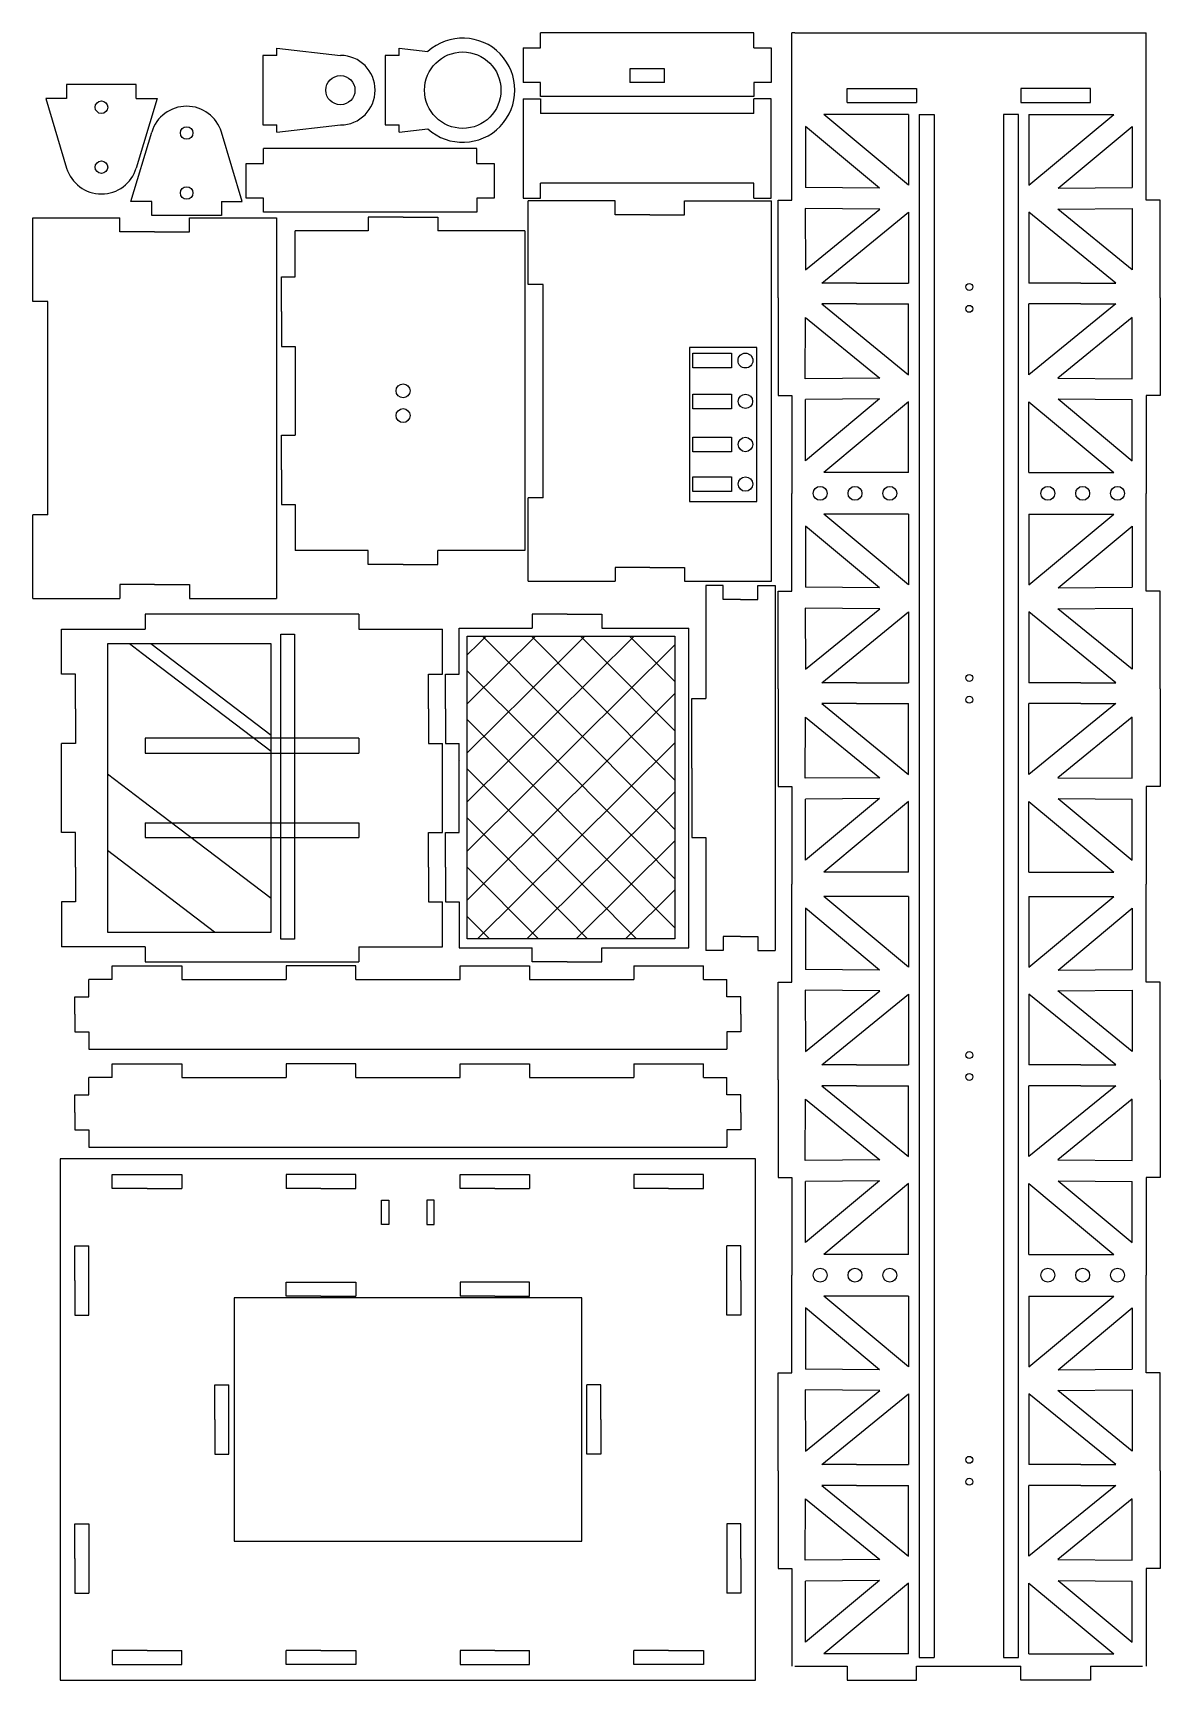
# Model space of a CAD drawing. Extents: x 7 to 726, y 6 to 489.
# Drawn here: x 6.8 to 331, y 15.5 to 489.5 of the extents above; entities that cross this region are included whole.
import ezdxf

# ---------------------------------------------------------------- set-up
doc = ezdxf.new("R2010")
doc.units = 0
doc.layers.get('0').update_dxf_attribs({"linetype": 'CONTINUOUS'})

msp = doc.modelspace()

# ---------------------------------------------------------------- linework, layer by layer
for p, q in [((214.16, 489.46), (152.77, 489.46)), ((152.77, 485.16), (152.77, 489.46)), ((214.16, 485.16), (214.16, 489.46)), ((225.11, 469.46), (225.11, 489.46)), ((225.99, 489.46), (225.11, 489.46)), ((225.99, 489.46), (325.99, 489.46)), ((325.99, 489.46), (326.99, 489.46)), ((326.99, 469.46), (326.99, 489.46)), ((147.77, 485.16), (152.77, 485.16)), ((147.77, 485.16), (147.77, 475.16)), ((214.16, 485.16), (219.16, 485.16)), ((219.16, 485.16), (219.16, 475.16)), ((36.52, 474.58), (16.52, 474.58)), ((16.52, 474.58), (16.52, 470.58)), ((36.52, 470.58), (36.52, 474.58)), ((152.77, 475.16), (147.77, 475.16)), ((152.77, 471.16), (152.77, 475.16)), ((219.16, 475.16), (214.16, 475.16)), ((214.16, 475.16), (214.16, 471.16)), ((16.52, 470.58), (10.5, 470.58)), ((10.5, 470.58), (16.5, 450.58)), ((36.52, 470.58), (42.54, 470.58)), ((42.54, 470.58), (36.54, 450.58)), ((147.8, 470.53), (152.8, 470.53)), ((147.8, 470.53), (147.8, 441.93)), ((214.16, 471.16), (152.77, 471.16)), ((152.8, 470.53), (152.8, 466.23)), ((214.18, 466.23), (214.18, 470.53)), ((219.18, 470.53), (214.18, 470.53)), ((219.18, 441.93), (219.18, 470.53)), ((225.11, 441.34), (225.11, 469.46)), ((326.99, 441.34), (326.99, 469.46)), ((214.18, 466.23), (152.8, 466.23)), ((35, 440.92), (41, 460.92)), ((67.04, 440.92), (61.04, 460.92)), ((134.52, 456.23), (73.13, 456.23)), ((73.13, 451.93), (73.13, 456.23)), ((134.52, 451.93), (134.52, 456.23)), ((68.13, 441.93), (68.13, 451.93)), ((68.13, 451.93), (73.13, 451.93)), ((134.52, 451.93), (139.52, 451.93)), ((139.52, 451.93), (139.52, 441.93)), ((214.18, 446.23), (152.8, 446.23)), ((152.8, 441.93), (152.8, 446.23)), ((214.18, 441.93), (214.18, 446.23)), ((41.02, 440.92), (35, 440.92)), ((41.02, 436.92), (41.02, 440.92)), ((61.02, 440.92), (61.02, 436.92)), ((61.02, 440.92), (67.04, 440.92)), ((73.13, 441.93), (68.13, 441.93)), ((73.13, 437.93), (73.13, 441.93)), ((139.52, 441.93), (134.52, 441.93)), ((134.52, 441.93), (134.52, 437.93)), ((147.8, 441.93), (152.8, 441.93)), ((174.26, 441.16), (149.26, 441.16)), ((149.26, 417.1), (149.26, 441.16)), ((174.26, 437.16), (174.26, 441.16)), ((194.26, 437.16), (194.26, 441.16)), ((194.26, 441.16), (219.26, 441.16)), ((214.18, 441.93), (219.18, 441.93)), ((219.26, 331.66), (219.26, 441.16)), ((221.11, 413.21), (221.11, 441.34)), ((221.11, 441.34), (225.11, 441.34)), ((330.99, 441.34), (326.99, 441.34)), ((330.99, 413.21), (330.99, 441.34)), ((6.83, 412.18), (6.83, 436.24)), ((6.83, 436.24), (31.83, 436.24)), ((31.83, 432.24), (31.83, 436.24)), ((61.02, 436.92), (41.02, 436.92)), ((51.83, 432.24), (51.83, 436.24)), ((51.83, 436.24), (76.83, 436.24)), ((134.52, 437.93), (73.13, 437.93)), ((76.83, 436.24), (76.83, 326.74)), ((113.27, 436.49), (103.27, 436.49)), ((103.27, 436.49), (103.27, 432.49)), ((113.27, 436.49), (123.27, 436.49)), ((123.27, 436.49), (123.27, 432.49)), ((184.26, 437.16), (174.26, 437.16)), ((184.26, 437.16), (194.26, 437.16)), ((41.83, 432.24), (31.83, 432.24)), ((41.83, 432.24), (51.83, 432.24)), ((103.27, 432.49), (82.27, 432.49)), ((82.27, 419.26), (82.27, 432.49)), ((148.27, 432.49), (123.27, 432.49)), ((148.27, 432.49), (148.27, 340.49)), ((78.27, 409.26), (78.27, 419.26)), ((78.27, 419.26), (82.27, 419.26)), ((153.56, 417.1), (149.26, 417.1)), ((153.56, 355.72), (153.56, 417.1)), ((221.11, 413.21), (221.11, 385.09)), ((330.99, 413.21), (330.99, 385.09)), ((11.13, 412.18), (6.83, 412.18)), ((11.13, 350.8), (11.13, 412.18)), ((78.27, 409.26), (78.27, 399.26)), ((78.27, 399.26), (82.27, 399.26)), ((82.27, 399.26), (82.27, 373.71)), ((221.11, 385.09), (225.11, 385.09)), ((225.11, 385.09), (225.11, 356.96)), ((330.99, 385.09), (326.99, 385.09)), ((326.99, 385.09), (326.99, 356.96)), ((78.27, 363.71), (78.27, 373.71)), ((78.27, 373.71), (82.27, 373.71)), ((78.27, 363.71), (78.27, 353.71)), ((153.56, 355.72), (149.26, 355.72)), ((149.26, 331.66), (149.26, 355.72)), ((225.11, 328.84), (225.11, 356.96)), ((326.99, 328.84), (326.99, 356.96)), ((11.13, 350.8), (6.83, 350.8)), ((6.83, 326.74), (6.83, 350.8)), ((78.27, 353.71), (82.27, 353.71)), ((82.27, 353.71), (82.27, 340.49)), ((103.27, 340.49), (82.27, 340.49)), ((103.27, 336.49), (103.27, 340.49)), ((123.27, 336.49), (123.27, 340.49)), ((148.27, 340.49), (123.27, 340.49)), ((113.27, 336.49), (103.27, 336.49)), ((113.27, 336.49), (123.27, 336.49)), ((184.26, 335.66), (174.26, 335.66)), ((174.26, 335.66), (174.26, 331.66)), ((184.26, 335.66), (194.26, 335.66)), ((194.26, 335.66), (194.26, 331.66)), ((41.83, 330.74), (31.83, 330.74)), ((31.83, 330.74), (31.83, 326.74)), ((41.83, 330.74), (51.83, 330.74)), ((51.83, 330.74), (51.83, 326.74)), ((149.26, 331.66), (174.26, 331.66)), ((194.26, 331.66), (219.26, 331.66)), ((205.33, 330.41), (200.33, 330.41)), ((200.33, 330.41), (200.33, 297.91)), ((205.33, 326.41), (205.33, 330.41)), ((215.33, 326.41), (215.33, 330.41)), ((215.33, 330.41), (220.33, 330.41)), ((220.33, 330.41), (220.33, 225.41)), ((221.11, 300.71), (221.11, 328.84)), ((221.11, 328.84), (225.11, 328.84)), ((330.99, 328.84), (326.99, 328.84)), ((330.99, 300.71), (330.99, 328.84)), ((6.83, 326.74), (31.83, 326.74)), ((51.83, 326.74), (76.83, 326.74)), ((210.33, 326.41), (205.33, 326.41)), ((210.33, 326.41), (215.33, 326.41)), ((15.07, 317.89), (39.13, 317.89)), ((15.07, 304.97), (15.07, 317.89)), ((100.51, 322.19), (39.13, 322.19)), ((39.13, 322.19), (39.13, 317.89)), ((100.51, 322.19), (100.51, 317.89)), ((100.51, 317.89), (124.57, 317.89)), ((124.57, 304.97), (124.57, 317.89)), ((129.45, 318.17), (150.45, 318.17)), ((129.45, 304.95), (129.45, 318.17)), ((160.45, 322.17), (150.45, 322.17)), ((150.45, 322.17), (150.45, 318.17)), ((160.45, 322.17), (170.45, 322.17)), ((170.45, 322.17), (170.45, 318.17)), ((170.45, 318.17), (195.45, 318.17)), ((195.45, 226.17), (195.45, 318.17)), ((19.07, 304.97), (15.07, 304.97)), ((19.07, 294.97), (19.07, 304.97)), ((120.57, 294.97), (120.57, 304.97)), ((120.57, 304.97), (124.57, 304.97)), ((125.45, 294.95), (125.45, 304.95)), ((125.45, 304.95), (129.45, 304.95)), ((221.11, 300.71), (221.11, 272.59)), ((330.99, 300.71), (330.99, 272.59)), ((19.07, 294.97), (19.07, 284.97)), ((120.57, 294.97), (120.57, 284.97)), ((125.45, 294.95), (125.45, 284.95)), ((196.33, 277.91), (196.33, 297.91)), ((196.33, 297.91), (200.33, 297.91)), ((19.07, 284.97), (15.07, 284.97)), ((15.07, 259.41), (15.07, 284.97)), ((120.57, 284.97), (124.57, 284.97)), ((124.57, 259.41), (124.57, 284.97)), ((125.45, 284.95), (129.45, 284.95)), ((129.45, 259.39), (129.45, 284.95)), ((196.33, 277.91), (196.33, 257.91)), ((221.11, 272.59), (225.11, 272.59)), ((225.11, 272.59), (225.11, 244.46)), ((330.99, 272.59), (326.99, 272.59)), ((326.99, 272.59), (326.99, 244.46)), ((19.07, 259.41), (15.07, 259.41)), ((19.07, 249.41), (19.07, 259.41)), ((120.57, 249.41), (120.57, 259.41)), ((120.57, 259.41), (124.57, 259.41)), ((125.45, 249.39), (125.45, 259.39)), ((125.45, 259.39), (129.45, 259.39)), ((196.33, 257.91), (200.33, 257.91)), ((200.33, 257.91), (200.33, 225.41)), ((19.07, 249.41), (19.07, 239.41)), ((120.57, 249.41), (120.57, 239.41)), ((125.45, 249.39), (125.45, 239.39)), ((225.11, 216.34), (225.11, 244.46)), ((326.99, 216.34), (326.99, 244.46)), ((19.07, 239.41), (15.07, 239.41)), ((15.07, 239.41), (15.07, 226.49)), ((120.57, 239.41), (124.57, 239.41)), ((124.57, 226.49), (124.57, 239.41)), ((125.45, 239.39), (129.45, 239.39)), ((129.45, 239.39), (129.45, 226.17)), ((210.33, 229.41), (205.33, 229.41)), ((205.33, 229.41), (205.33, 225.41)), ((210.33, 229.41), (215.33, 229.41)), ((215.33, 229.41), (215.33, 225.41)), ((39.13, 226.49), (15.07, 226.49)), ((39.13, 226.49), (39.13, 222.19)), ((100.51, 226.49), (100.51, 222.19)), ((100.51, 226.49), (124.57, 226.49)), ((129.45, 226.17), (150.45, 226.17)), ((150.45, 222.17), (150.45, 226.17)), ((170.45, 222.17), (170.45, 226.17)), ((170.45, 226.17), (195.45, 226.17)), ((205.33, 225.41), (200.33, 225.41)), ((215.33, 225.41), (220.33, 225.41)), ((29.65, 221.04), (49.65, 221.04)), ((29.65, 217.04), (29.65, 221.04)), ((39.13, 222.19), (100.51, 222.19)), ((49.65, 221.04), (49.65, 217.04)), ((99.65, 221.04), (79.65, 221.04)), ((79.65, 221.04), (79.65, 217.04)), ((99.65, 217.04), (99.65, 221.04)), ((129.65, 221.04), (149.65, 221.04)), ((129.65, 217.04), (129.65, 221.04)), ((149.65, 221.04), (149.65, 217.04)), ((160.45, 222.17), (150.45, 222.17)), ((160.45, 222.17), (170.45, 222.17)), ((179.65, 221.04), (179.65, 217.04)), ((179.65, 221.04), (199.65, 221.04)), ((199.65, 217.04), (199.65, 221.04)), ((29.65, 217.04), (22.86, 217.04)), ((22.86, 212.04), (22.86, 217.04)), ((49.65, 217.04), (79.65, 217.04)), ((99.65, 217.04), (129.65, 217.04)), ((149.65, 217.04), (179.65, 217.04)), ((199.65, 217.04), (206.44, 217.04)), ((206.44, 212.04), (206.44, 217.04)), ((221.11, 188.21), (221.11, 216.34)), ((221.11, 216.34), (225.11, 216.34)), ((330.99, 216.34), (326.99, 216.34)), ((330.99, 188.21), (330.99, 216.34)), ((18.86, 207.04), (18.86, 212.04)), ((18.86, 212.04), (22.86, 212.04)), ((210.44, 212.04), (206.44, 212.04)), ((210.44, 207.04), (210.44, 212.04)), ((18.86, 207.04), (18.86, 202.04)), ((210.44, 207.04), (210.44, 202.04)), ((18.86, 202.04), (22.86, 202.04)), ((22.86, 202.04), (22.86, 197.04)), ((210.44, 202.04), (206.44, 202.04)), ((206.44, 202.04), (206.44, 197.04)), ((22.86, 197.04), (206.44, 197.04)), ((29.65, 192.83), (49.65, 192.83)), ((29.65, 188.83), (29.65, 192.83)), ((49.65, 192.83), (49.65, 188.83)), ((99.65, 192.83), (79.65, 192.83)), ((79.65, 192.83), (79.65, 188.83)), ((99.65, 188.83), (99.65, 192.83)), ((129.65, 192.83), (149.65, 192.83)), ((129.65, 188.83), (129.65, 192.83)), ((149.65, 192.83), (149.65, 188.83)), ((179.65, 192.83), (179.65, 188.83)), ((179.65, 192.83), (199.65, 192.83)), ((199.65, 188.83), (199.65, 192.83)), ((29.65, 188.83), (22.86, 188.83)), ((22.86, 183.83), (22.86, 188.83)), ((49.65, 188.83), (79.65, 188.83)), ((99.65, 188.83), (129.65, 188.83)), ((149.65, 188.83), (179.65, 188.83)), ((199.65, 188.83), (206.44, 188.83)), ((206.44, 183.83), (206.44, 188.83)), ((221.11, 188.21), (221.11, 160.09)), ((330.99, 188.21), (330.99, 160.09)), ((18.86, 178.83), (18.86, 183.83)), ((18.86, 183.83), (22.86, 183.83)), ((210.44, 183.83), (206.44, 183.83)), ((210.44, 178.83), (210.44, 183.83)), ((18.86, 178.83), (18.86, 173.83)), ((210.44, 178.83), (210.44, 173.83)), ((18.86, 173.83), (22.86, 173.83)), ((22.86, 173.83), (22.86, 168.83)), ((210.44, 173.83), (206.44, 173.83)), ((206.44, 173.83), (206.44, 168.83)), ((22.86, 168.83), (206.44, 168.83)), ((214.65, 165.46), (14.65, 165.46)), ((14.65, 165.46), (14.65, 15.46)), ((214.65, 15.46), (214.65, 165.46)), ((221.11, 160.09), (225.11, 160.09)), ((225.11, 160.09), (225.11, 131.96)), ((330.99, 160.09), (326.99, 160.09)), ((326.99, 160.09), (326.99, 131.96)), ((225.11, 103.84), (225.11, 131.96)), ((326.99, 103.84), (326.99, 131.96)), ((221.11, 75.71), (221.11, 103.84)), ((221.11, 103.84), (225.11, 103.84)), ((330.99, 103.84), (326.99, 103.84)), ((330.99, 75.71), (330.99, 103.84)), ((221.11, 75.71), (221.11, 47.59)), ((330.99, 75.71), (330.99, 47.59)), ((221.11, 47.59), (225.11, 47.59)), ((225.11, 47.59), (225.11, 19.46)), ((330.99, 47.59), (326.99, 47.59)), ((326.99, 47.59), (326.99, 19.46)), ((225.99, 19.46), (240.99, 19.46)), ((240.99, 19.46), (240.99, 15.46)), ((260.99, 15.46), (260.99, 19.46)), ((260.99, 19.46), (290.99, 19.46)), ((290.99, 15.46), (290.99, 19.46)), ((310.99, 19.46), (310.99, 15.46)), ((310.99, 19.46), (325.99, 19.46)), ((14.65, 15.46), (214.65, 15.46)), ((240.99, 15.46), (260.99, 15.46)), ((310.99, 15.46), (290.99, 15.46))]:
    msp.add_line(p, q)
at = {"color": 7, "linetype": 'CONTINUOUS'}
for p, q in [((76.98, 482.99), (76.98, 485.05)), ((76.98, 485.05), (95.27, 482.99)), ((112.16, 482.99), (112.16, 485.04)), ((112.16, 485.04), (120.39, 484.12)), ((72.98, 482.99), (72.98, 462.99)), ((76.98, 482.99), (72.98, 482.99)), ((108.16, 482.99), (108.16, 462.99)), ((112.16, 482.99), (108.16, 482.99)), ((72.98, 462.99), (76.98, 462.99)), ((76.98, 460.93), (76.98, 462.99)), ((76.98, 460.93), (95.27, 462.99)), ((108.16, 462.99), (112.16, 462.99)), ((112.16, 460.93), (112.16, 462.99)), ((112.16, 460.93), (120.39, 461.85))]:
    msp.add_line(p, q, dxfattribs=at)
at = {"color": 3}
for p, q in [((188.47, 479.16), (178.47, 479.16)), ((178.47, 479.16), (178.47, 475.16)), ((188.47, 475.16), (188.47, 479.16)), ((188.47, 475.16), (178.47, 475.16)), ((240.99, 469.46), (240.99, 473.46)), ((240.99, 473.46), (260.99, 473.46)), ((240.99, 469.46), (260.99, 469.46)), ((260.99, 473.46), (260.99, 469.46)), ((310.99, 473.46), (290.99, 473.46)), ((290.99, 473.46), (290.99, 469.46)), ((290.99, 469.46), (310.99, 469.46)), ((310.99, 469.46), (310.99, 473.46)), ((261.69, 465.96), (265.99, 465.96)), ((261.69, 465.96), (261.69, 21.96)), ((265.99, 465.96), (265.99, 131.96)), ((290.29, 465.96), (285.99, 465.96)), ((285.99, 465.96), (285.99, 131.96)), ((290.29, 21.96), (290.29, 465.96)), ((100.51, 286.49), (39.13, 286.49)), ((39.13, 286.49), (39.13, 282.19)), ((100.51, 286.49), (100.51, 282.19)), ((39.13, 282.19), (100.51, 282.19)), ((39.13, 262.19), (100.51, 262.19)), ((39.13, 262.19), (39.13, 257.89)), ((100.51, 262.19), (100.51, 257.89)), ((39.13, 257.89), (100.51, 257.89)), ((29.65, 160.96), (49.65, 160.96)), ((29.65, 156.96), (29.65, 160.96)), ((39.65, 156.96), (29.65, 156.96)), ((39.65, 156.96), (49.65, 156.96)), ((49.65, 160.96), (49.65, 156.96)), ((99.65, 160.96), (79.65, 160.96)), ((79.65, 160.96), (79.65, 156.96)), ((89.65, 156.96), (79.65, 156.96)), ((89.65, 156.96), (99.65, 156.96)), ((99.65, 156.96), (99.65, 160.96)), ((129.65, 160.96), (149.65, 160.96)), ((129.65, 156.96), (129.65, 160.96)), ((139.65, 156.96), (129.65, 156.96)), ((139.65, 156.96), (149.65, 156.96)), ((149.65, 160.96), (149.65, 156.96)), ((199.65, 160.96), (179.65, 160.96)), ((179.65, 160.96), (179.65, 156.96)), ((189.65, 156.96), (179.65, 156.96)), ((189.65, 156.96), (199.65, 156.96)), ((199.65, 156.96), (199.65, 160.96)), ((18.86, 130.46), (18.86, 140.46)), ((18.86, 140.46), (22.86, 140.46)), ((22.86, 120.46), (22.86, 140.46)), ((210.44, 140.46), (206.44, 140.46)), ((206.44, 120.46), (206.44, 140.46)), ((210.44, 130.46), (210.44, 140.46)), ((18.86, 130.46), (18.86, 120.46)), ((79.65, 125.96), (79.65, 129.96)), ((79.65, 129.96), (99.65, 129.96)), ((99.65, 129.96), (99.65, 125.96)), ((149.65, 129.96), (129.65, 129.96)), ((129.65, 129.96), (129.65, 125.96)), ((149.65, 125.96), (149.65, 129.96)), ((210.44, 130.46), (210.44, 120.46)), ((265.99, 131.96), (265.99, 21.96)), ((285.99, 131.96), (285.99, 21.96)), ((89.65, 125.96), (79.65, 125.96)), ((89.65, 125.96), (99.65, 125.96)), ((139.65, 125.96), (129.65, 125.96)), ((139.65, 125.96), (149.65, 125.96)), ((18.86, 120.46), (22.86, 120.46)), ((210.44, 120.46), (206.44, 120.46)), ((59.15, 90.46), (59.15, 100.46)), ((59.15, 100.46), (63.15, 100.46)), ((63.15, 80.46), (63.15, 100.46)), ((170.15, 100.46), (166.15, 100.46)), ((166.15, 80.46), (166.15, 100.46)), ((170.15, 90.46), (170.15, 100.46)), ((59.15, 90.46), (59.15, 80.46)), ((170.15, 90.46), (170.15, 80.46)), ((59.15, 80.46), (63.15, 80.46)), ((170.15, 80.46), (166.15, 80.46)), ((18.86, 50.46), (18.86, 60.46)), ((18.86, 60.46), (22.86, 60.46)), ((22.86, 60.46), (22.86, 40.46)), ((210.44, 60.46), (206.44, 60.46)), ((206.44, 60.46), (206.44, 40.46)), ((210.44, 50.46), (210.44, 60.46)), ((18.86, 50.46), (18.86, 40.46)), ((210.44, 50.46), (210.44, 40.46)), ((18.86, 40.46), (22.86, 40.46)), ((210.44, 40.46), (206.44, 40.46)), ((39.65, 23.96), (29.65, 23.96)), ((29.65, 23.96), (29.65, 19.96)), ((39.65, 23.96), (49.65, 23.96)), ((49.65, 19.96), (49.65, 23.96)), ((79.65, 19.96), (79.65, 23.96)), ((89.65, 23.96), (79.65, 23.96)), ((89.65, 23.96), (99.65, 23.96)), ((99.65, 23.96), (99.65, 19.96)), ((139.65, 23.96), (129.65, 23.96)), ((129.65, 23.96), (129.65, 19.96)), ((139.65, 23.96), (149.65, 23.96)), ((149.65, 19.96), (149.65, 23.96)), ((179.65, 19.96), (179.65, 23.96)), ((189.65, 23.96), (179.65, 23.96)), ((189.65, 23.96), (199.65, 23.96)), ((199.65, 23.96), (199.65, 19.96)), ((29.65, 19.96), (49.65, 19.96)), ((99.65, 19.96), (79.65, 19.96)), ((129.65, 19.96), (149.65, 19.96)), ((199.65, 19.96), (179.65, 19.96)), ((261.69, 21.96), (265.99, 21.96)), ((285.99, 21.96), (290.29, 21.96))]:
    msp.add_line(p, q, dxfattribs=at)
at = {"color": 1}
for p, q in [((258.69, 445.62), (234.27, 465.96)), ((258.69, 465.96), (234.27, 465.96)), ((258.69, 465.96), (258.69, 445.62)), ((293.29, 465.96), (293.29, 445.62)), ((293.29, 445.62), (317.7, 465.96)), ((293.29, 465.96), (317.7, 465.96)), ((250.32, 444.78), (228.99, 462.56)), ((228.99, 462.56), (229.01, 444.96)), ((301.66, 444.78), (322.99, 462.56)), ((322.99, 462.56), (322.96, 444.96)), ((250.32, 444.78), (229.01, 444.96)), ((301.66, 444.78), (322.96, 444.96)), ((250.36, 438.78), (228.96, 438.96)), ((228.96, 438.96), (228.99, 421.33)), ((228.99, 421.33), (250.36, 438.78)), ((228.99, 421.33), (250.36, 438.78)), ((233.73, 417.46), (258.69, 437.84)), ((258.69, 437.84), (258.69, 417.46)), ((293.29, 437.84), (293.29, 417.46)), ((318.25, 417.46), (293.29, 437.84)), ((301.62, 438.78), (323.01, 438.96)), ((322.99, 421.33), (301.62, 438.78)), ((322.99, 421.33), (301.62, 438.78)), ((323.01, 438.96), (322.99, 421.33)), ((243.73, 417.46), (233.73, 417.46)), ((243.73, 417.46), (258.69, 417.46)), ((308.24, 417.46), (293.29, 417.46)), ((308.24, 417.46), (318.25, 417.46)), ((243.73, 411.46), (233.73, 411.46)), ((233.73, 411.46), (258.69, 391.08)), ((243.73, 411.46), (258.69, 411.46)), ((258.69, 391.08), (258.69, 411.46)), ((308.24, 411.46), (293.29, 411.46)), ((293.29, 391.08), (293.29, 411.46)), ((318.25, 411.46), (293.29, 391.08)), ((308.24, 411.46), (318.25, 411.46)), ((228.96, 389.96), (228.99, 407.59)), ((228.99, 407.59), (250.36, 390.14)), ((228.99, 407.59), (250.36, 390.14)), ((322.99, 407.59), (301.62, 390.14)), ((322.99, 407.59), (301.62, 390.14)), ((323.01, 389.96), (322.99, 407.59)), ((250.36, 390.14), (228.96, 389.96)), ((301.62, 390.14), (323.01, 389.96)), ((250.32, 384.14), (228.99, 366.37)), ((228.99, 366.37), (229.01, 383.96)), ((250.32, 384.14), (229.01, 383.96)), ((301.66, 384.14), (322.99, 366.37)), ((301.66, 384.14), (322.96, 383.96)), ((322.99, 366.37), (322.96, 383.96)), ((258.69, 383.31), (234.27, 362.96)), ((258.69, 362.96), (258.69, 383.31)), ((293.29, 362.96), (293.29, 383.31)), ((293.29, 383.31), (317.7, 362.96)), ((258.69, 362.96), (234.27, 362.96)), ((293.29, 362.96), (317.7, 362.96)), ((258.69, 330.62), (234.27, 350.96)), ((258.69, 350.96), (234.27, 350.96)), ((258.69, 350.96), (258.69, 330.62)), ((293.29, 350.96), (293.29, 330.62)), ((293.29, 330.62), (317.7, 350.96)), ((293.29, 350.96), (317.7, 350.96)), ((250.32, 329.78), (228.99, 347.56)), ((228.99, 347.56), (229.01, 329.96)), ((301.66, 329.78), (322.99, 347.56)), ((322.99, 347.56), (322.96, 329.96)), ((250.32, 329.78), (229.01, 329.96)), ((301.66, 329.78), (322.96, 329.96)), ((250.36, 323.78), (228.96, 323.96)), ((228.96, 323.96), (228.99, 306.33)), ((228.99, 306.33), (250.36, 323.78)), ((228.99, 306.33), (250.36, 323.78)), ((233.73, 302.46), (258.69, 322.84)), ((258.69, 322.84), (258.69, 302.46)), ((293.29, 322.84), (293.29, 302.46)), ((318.25, 302.46), (293.29, 322.84)), ((301.62, 323.78), (323.01, 323.96)), ((322.99, 306.33), (301.62, 323.78)), ((322.99, 306.33), (301.62, 323.78)), ((323.01, 323.96), (322.99, 306.33)), ((38.37, 310.78), (34.64, 313.62)), ((75.34, 287.28), (40.69, 313.62)), ((78.16, 228.66), (78.16, 316.49)), ((78.16, 316.49), (82.09, 316.49)), ((82.09, 316.49), (82.09, 228.66)), ((131.75, 310.46), (135.03, 313.72)), ((135.03, 313.72), (137.2, 315.88)), ((157.81, 294.07), (136.11, 315.88)), ((142.09, 306.63), (151.38, 315.88)), ((149.14, 299.54), (165.56, 315.88)), ((164.9, 301.12), (150.22, 315.88)), ((156.19, 292.45), (179.74, 315.88)), ((163.24, 285.36), (191.45, 313.42)), ((171.99, 308.17), (164.32, 315.88)), ((179.08, 315.22), (178.42, 315.88)), ((191.45, 302.79), (179.08, 315.22)), ((75.34, 282.67), (38.37, 310.78)), ((191.45, 288.61), (171.99, 308.17)), ((131.75, 296.36), (142.09, 306.63)), ((150.72, 287.01), (131.75, 305.88)), ((131.75, 282.25), (149.14, 299.54)), ((191.45, 274.43), (164.9, 301.12)), ((170.29, 278.27), (191.45, 299.32)), ((243.73, 302.46), (233.73, 302.46)), ((243.73, 302.46), (258.69, 302.46)), ((308.24, 302.46), (293.29, 302.46)), ((308.24, 302.46), (318.25, 302.46)), ((188.65, 263.07), (157.81, 294.07)), ((243.73, 296.46), (233.73, 296.46)), ((233.73, 296.46), (258.69, 276.08)), ((243.73, 296.46), (258.69, 296.46)), ((258.69, 276.08), (258.69, 296.46)), ((308.24, 296.46), (293.29, 296.46)), ((293.29, 276.08), (293.29, 296.46)), ((318.25, 296.46), (293.29, 276.08)), ((308.24, 296.46), (318.25, 296.46)), ((131.75, 268.15), (156.19, 292.45)), ((143.63, 279.96), (131.75, 291.9)), ((228.96, 274.96), (228.99, 292.59)), ((228.99, 292.59), (250.36, 275.14)), ((228.99, 292.59), (250.36, 275.14)), ((322.99, 292.59), (301.62, 275.14)), ((322.99, 292.59), (301.62, 275.14)), ((323.01, 274.96), (322.99, 292.59)), ((132.24, 254.53), (163.24, 285.36)), ((181.56, 256.01), (150.72, 287.01)), ((177.35, 271.18), (191.45, 285.21)), ((129.49, 280), (129.45, 280.04)), ((129.45, 279.96), (129.49, 280)), ((174.47, 248.96), (143.63, 279.96)), ((38.37, 268.46), (28.22, 276.19)), ((136.54, 272.91), (131.75, 277.72)), ((139.29, 247.44), (170.29, 278.27)), ((250.36, 275.14), (228.96, 274.96)), ((301.62, 275.14), (323.01, 274.96)), ((167.38, 241.91), (136.54, 272.91)), ((146.35, 240.35), (177.35, 271.18)), ((184.4, 264.09), (191.45, 271.11)), ((75.34, 240.36), (38.37, 268.46)), ((250.32, 269.14), (228.99, 251.37)), ((228.99, 251.37), (229.01, 268.96)), ((250.32, 269.14), (229.01, 268.96)), ((258.69, 268.31), (234.27, 247.96)), ((258.69, 247.96), (258.69, 268.31)), ((293.29, 247.96), (293.29, 268.31)), ((293.29, 268.31), (317.7, 247.96)), ((301.66, 269.14), (322.99, 251.37)), ((301.66, 269.14), (322.96, 268.96)), ((322.99, 251.37), (322.96, 268.96)), ((160.29, 234.86), (131.75, 263.54)), ((153.4, 233.26), (184.4, 264.09)), ((188.65, 263.07), (191.45, 260.25)), ((163.09, 228.8), (191.45, 257)), ((181.56, 256.01), (191.45, 246.07)), ((59.05, 230.73), (28.22, 254.17)), ((132.24, 254.53), (131.75, 254.04)), ((152.21, 228.8), (131.75, 249.36)), ((139.29, 247.44), (131.75, 239.94)), ((174.47, 248.96), (191.45, 231.89)), ((258.69, 247.96), (234.27, 247.96)), ((293.29, 247.96), (317.7, 247.96)), ((167.38, 241.91), (180.42, 228.8)), ((177.27, 228.8), (191.45, 242.9)), ((146.35, 240.35), (134.73, 228.8)), ((250.32, 219.78), (228.99, 237.56)), ((228.99, 237.56), (229.01, 219.96)), ((258.69, 220.62), (234.27, 240.96)), ((258.69, 240.96), (234.27, 240.96)), ((258.69, 240.96), (258.69, 220.62)), ((293.29, 240.96), (293.29, 220.62)), ((293.29, 220.62), (317.7, 240.96)), ((293.29, 240.96), (317.7, 240.96)), ((301.66, 219.78), (322.99, 237.56)), ((322.99, 237.56), (322.96, 219.96)), ((138.11, 228.8), (131.75, 235.18)), ((153.4, 233.26), (148.91, 228.8)), ((160.29, 234.86), (166.32, 228.8)), ((82.09, 228.66), (78.16, 228.66)), ((250.32, 219.78), (229.01, 219.96)), ((301.66, 219.78), (322.96, 219.96)), ((250.36, 213.78), (228.96, 213.96)), ((228.96, 213.96), (228.99, 196.33)), ((228.99, 196.33), (250.36, 213.78)), ((228.99, 196.33), (250.36, 213.78)), ((301.62, 213.78), (323.01, 213.96)), ((322.99, 196.33), (301.62, 213.78)), ((322.99, 196.33), (301.62, 213.78)), ((323.01, 213.96), (322.99, 196.33)), ((233.73, 192.46), (258.69, 212.84)), ((258.69, 212.84), (258.69, 192.46)), ((293.29, 212.84), (293.29, 192.46)), ((318.25, 192.46), (293.29, 212.84)), ((243.73, 192.46), (233.73, 192.46)), ((243.73, 192.46), (258.69, 192.46)), ((308.24, 192.46), (293.29, 192.46)), ((308.24, 192.46), (318.25, 192.46)), ((243.73, 186.46), (233.73, 186.46)), ((233.73, 186.46), (258.69, 166.08)), ((243.73, 186.46), (258.69, 186.46)), ((258.69, 166.08), (258.69, 186.46)), ((308.24, 186.46), (293.29, 186.46)), ((293.29, 166.08), (293.29, 186.46)), ((318.25, 186.46), (293.29, 166.08)), ((308.24, 186.46), (318.25, 186.46)), ((228.96, 164.96), (228.99, 182.59)), ((228.99, 182.59), (250.36, 165.14)), ((228.99, 182.59), (250.36, 165.14)), ((322.99, 182.59), (301.62, 165.14)), ((322.99, 182.59), (301.62, 165.14)), ((323.01, 164.96), (322.99, 182.59)), ((250.36, 165.14), (228.96, 164.96)), ((301.62, 165.14), (323.01, 164.96)), ((250.32, 159.14), (228.99, 141.37)), ((228.99, 141.37), (229.01, 158.96)), ((250.32, 159.14), (229.01, 158.96)), ((258.69, 158.31), (234.27, 137.96)), ((258.69, 137.96), (258.69, 158.31)), ((293.29, 137.96), (293.29, 158.31)), ((293.29, 158.31), (317.7, 137.96)), ((301.66, 159.14), (322.99, 141.37)), ((301.66, 159.14), (322.96, 158.96)), ((322.99, 141.37), (322.96, 158.96)), ((258.69, 137.96), (234.27, 137.96)), ((293.29, 137.96), (317.7, 137.96)), ((164.65, 125.46), (64.65, 125.46)), ((64.65, 125.46), (64.65, 55.46)), ((164.65, 90.46), (164.65, 125.46)), ((258.69, 105.62), (234.27, 125.96)), ((258.69, 125.96), (234.27, 125.96)), ((258.69, 125.96), (258.69, 105.62)), ((293.29, 125.96), (293.29, 105.62)), ((293.29, 105.62), (317.7, 125.96)), ((293.29, 125.96), (317.7, 125.96)), ((250.32, 104.78), (228.99, 122.56)), ((228.99, 122.56), (229.01, 104.96)), ((301.66, 104.78), (322.99, 122.56)), ((322.99, 122.56), (322.96, 104.96)), ((250.32, 104.78), (229.01, 104.96)), ((301.66, 104.78), (322.96, 104.96)), ((250.36, 98.78), (228.96, 98.96)), ((228.96, 98.96), (228.99, 81.33)), ((228.99, 81.33), (250.36, 98.78)), ((228.99, 81.33), (250.36, 98.78)), ((233.73, 77.46), (258.69, 97.84)), ((258.69, 97.84), (258.69, 77.46)), ((293.29, 97.84), (293.29, 77.46)), ((318.25, 77.46), (293.29, 97.84)), ((301.62, 98.78), (323.01, 98.96)), ((322.99, 81.33), (301.62, 98.78)), ((322.99, 81.33), (301.62, 98.78)), ((323.01, 98.96), (322.99, 81.33)), ((164.65, 55.46), (164.65, 90.46)), ((243.73, 77.46), (233.73, 77.46)), ((243.73, 77.46), (258.69, 77.46)), ((308.24, 77.46), (293.29, 77.46)), ((308.24, 77.46), (318.25, 77.46)), ((243.73, 71.46), (233.73, 71.46)), ((233.73, 71.46), (258.69, 51.08)), ((243.73, 71.46), (258.69, 71.46)), ((258.69, 51.08), (258.69, 71.46)), ((308.24, 71.46), (293.29, 71.46)), ((293.29, 51.08), (293.29, 71.46)), ((318.25, 71.46), (293.29, 51.08)), ((308.24, 71.46), (318.25, 71.46)), ((228.96, 49.96), (228.99, 67.59)), ((228.99, 67.59), (250.36, 50.14)), ((228.99, 67.59), (250.36, 50.14)), ((322.99, 67.59), (301.62, 50.14)), ((322.99, 67.59), (301.62, 50.14)), ((323.01, 49.96), (322.99, 67.59)), ((64.65, 55.46), (164.65, 55.46)), ((250.36, 50.14), (228.96, 49.96)), ((301.62, 50.14), (323.01, 49.96)), ((250.32, 44.14), (228.99, 26.37)), ((228.99, 26.37), (229.01, 43.96)), ((250.32, 44.14), (229.01, 43.96)), ((258.69, 43.31), (234.27, 22.96)), ((258.69, 22.96), (258.69, 43.31)), ((293.29, 22.96), (293.29, 43.31)), ((293.29, 43.31), (317.7, 22.96)), ((301.66, 44.14), (322.99, 26.37)), ((301.66, 44.14), (322.96, 43.96)), ((322.99, 26.37), (322.96, 43.96)), ((258.69, 22.96), (234.27, 22.96)), ((293.29, 22.96), (317.7, 22.96))]:
    msp.add_line(p, q, dxfattribs=at)
for points in [[(215.05, 354.64), (215.05, 398.95), (195.66, 398.95), (195.66, 354.64)], [(196.66, 393.08), (196.66, 397.28), (207.77, 397.28), (207.77, 393.08)], [(196.66, 381.33), (196.66, 385.53), (207.77, 385.53), (207.77, 381.33)], [(196.66, 368.93), (196.66, 373.13), (207.77, 373.13), (207.77, 368.93)], [(196.66, 357.54), (196.66, 361.74), (207.77, 361.74), (207.77, 357.54)], [(75.34, 230.73), (75.34, 313.62), (28.22, 313.62), (28.22, 230.73)], [(131.75, 315.88), (191.45, 315.88), (191.45, 228.8), (131.75, 228.8)]]:
    msp.add_lwpolyline(points, close=True, dxfattribs=at)
at = {"color": 3}
for points in [[(107.11, 153.58), (109.19, 153.58), (109.19, 146.55), (107.11, 146.55)], [(122.19, 153.58), (120.11, 153.58), (120.11, 146.55), (122.19, 146.55)]]:
    msp.add_lwpolyline(points, close=True, dxfattribs=at)
at = {"color": 3, "linetype": 'CONTINUOUS'}
for centre, radius in [((130.44, 472.99), 11), ((95.25, 472.99), 4.2)]:
    msp.add_circle(centre, radius, dxfattribs=at)
at = {"color": 3}
for centre, radius in [((26.52, 468.08), 1.8), ((51.02, 460.67), 1.8), ((26.52, 450.83), 1.8), ((51.02, 443.42), 1.8), ((276.12, 416.36), 1), ((276.12, 410.06), 1), ((113.27, 386.49), 2), ((113.27, 379.34), 2), ((276.12, 303.86), 1), ((276.12, 297.56), 1), ((276.12, 195.33), 1), ((276.12, 189.03), 1), ((276.12, 78.83), 1), ((276.12, 72.53), 1)]:
    msp.add_circle(centre, radius, dxfattribs=at)
at = {"color": 1}
for centre, radius in [((211.75, 395.18), 2.14), ((211.75, 383.43), 2.06), ((211.75, 371.03), 2.08), ((211.75, 359.64), 2.08), ((233.25, 356.96), 2), ((243.25, 356.96), 2), ((253.25, 356.96), 2), ((298.73, 356.96), 2), ((308.73, 356.96), 2), ((318.73, 356.96), 2), ((233.25, 131.96), 2), ((243.25, 131.96), 2), ((253.25, 131.96), 2), ((298.73, 131.96), 2), ((308.73, 131.96), 2), ((318.73, 131.96), 2)]:
    msp.add_circle(centre, radius, dxfattribs=at)
at = {"color": 7, "linetype": 'CONTINUOUS'}
for centre, radius, start, end in [((130.44, 472.99), 14.99, 227.9393, 132.0607), ((95.25, 472.99), 10, 270.0924, 89.9076)]:
    msp.add_arc(centre, radius, start, end, dxfattribs=at)
for centre, start, end in [((51.02, 457.91), 16.697, 163.303), ((26.52, 453.59), 196.697, 343.303)]:
    msp.add_arc(centre, 10.46, start, end)

doc.saveas('drawing.dxf')
